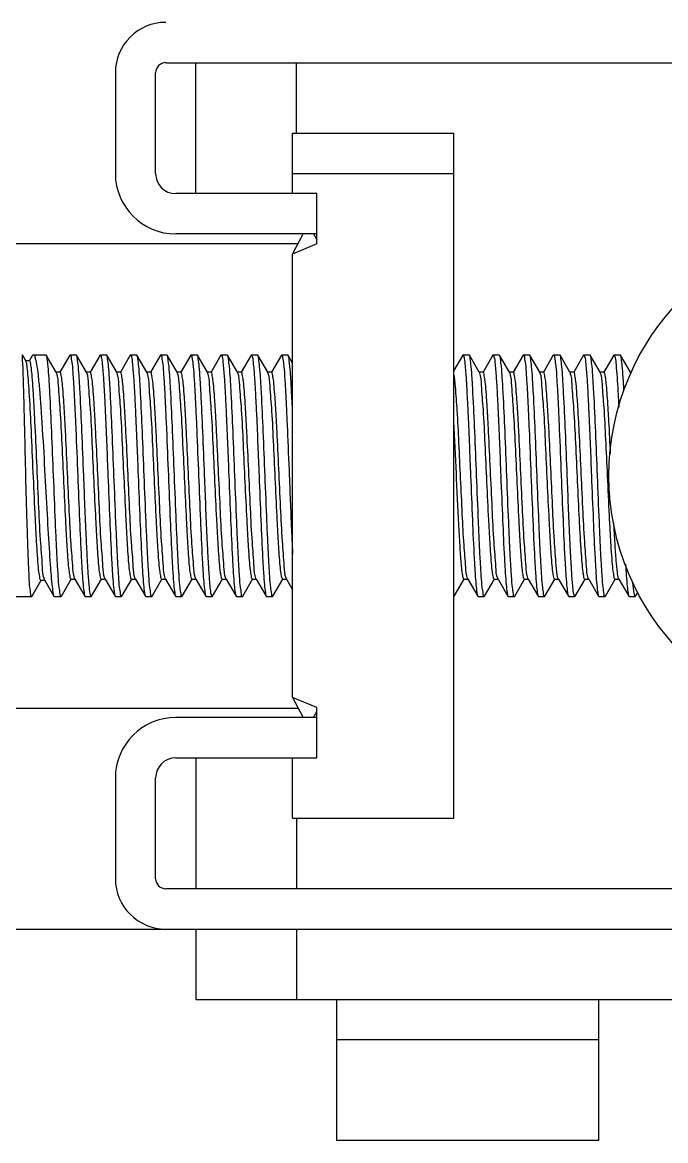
# Model space of a CAD drawing. Extents: x 69728788 to 150676229, y 20327566 to 43663798.
# Drawn here: x 75458058 to 75458203.4, y 20747800.3 to 20748053 of the extents above; entities that cross this region are included whole.
import ezdxf

# ---------------------------------------------------------------- set-up
doc = ezdxf.new("R2010")
doc.units = 0
doc.header["$LTSCALE"] = 1000
doc.header["$MEASUREMENT"] = 0
doc.layers.get('0').update_dxf_attribs({"linetype": 'CONTINUOUS'})
doc.layers.add('02___PRT_ALL_AXES', color=7, linetype='CONTINUOUS')

msp = doc.modelspace()

# ---------------------------------------------------------------- linework, layer by layer
at = {"color": 7, "linetype": 'Continuous'}
for p, q in [((75458090.42, 20748043.89), (75458272.56, 20748043.89)), ((75458097.25, 20748014.3), (75458097.25, 20748043.89)), ((75458120.02, 20748027.96), (75458120.02, 20748043.89)), ((75458079.04, 20748041.62), (75458079.04, 20748018.85)), ((75458088.15, 20748018.85), (75458088.15, 20748041.62)), ((75458119.11, 20748014.3), (75458119.11, 20748018.85)), ((75458124.57, 20748014.3), (75458092.7, 20748014.3)), ((75458124.57, 20748002.92), (75458124.57, 20748014.3)), ((75458124.57, 20748005.19), (75458092.7, 20748005.19)), ((75458119.11, 20748000.64), (75458121.48, 20748005.19)), ((75458123.86, 20748005.19), (75458124.57, 20748003.83)), ((75458124.57, 20748002.92), (75458119.11, 20748000.64)), ((75458119.11, 20747900.47), (75458119.11, 20748000.64)), ((75458058.83, 20747976.48), (75458058.02, 20747977.87)), ((75458059.66, 20747976.55), (75458058.79, 20747976.55)), ((75458060.26, 20747977.65), (75458059.63, 20747976.57)), ((75458063.44, 20747977.81), (75458063.36, 20747977.87)), ((75458065.68, 20747973.93), (75458063.44, 20747977.81)), ((75458068.75, 20747977.81), (75458066.52, 20747973.95)), ((75458068.75, 20747977.81), (75458068.83, 20747977.87)), ((75458070.27, 20747977.81), (75458070.19, 20747977.87)), ((75458072.51, 20747973.93), (75458070.27, 20747977.81)), ((75458075.58, 20747977.81), (75458073.35, 20747973.95)), ((75458075.58, 20747977.81), (75458075.66, 20747977.87)), ((75458077.1, 20747977.81), (75458077.02, 20747977.87)), ((75458079.34, 20747973.93), (75458077.1, 20747977.81)), ((75458082.41, 20747977.81), (75458080.18, 20747973.95)), ((75458082.41, 20747977.81), (75458082.49, 20747977.87)), ((75458083.93, 20747977.81), (75458083.85, 20747977.87)), ((75458086.17, 20747973.93), (75458083.93, 20747977.81)), ((75458089.24, 20747977.81), (75458087.01, 20747973.95)), ((75458089.24, 20747977.81), (75458089.32, 20747977.87)), ((75458090.76, 20747977.81), (75458090.68, 20747977.87)), ((75458093, 20747973.93), (75458090.76, 20747977.81)), ((75458096.07, 20747977.81), (75458093.84, 20747973.95)), ((75458096.07, 20747977.81), (75458096.14, 20747977.87)), ((75458097.59, 20747977.81), (75458097.51, 20747977.87)), ((75458099.83, 20747973.93), (75458097.59, 20747977.81)), ((75458102.9, 20747977.81), (75458100.67, 20747973.95)), ((75458102.9, 20747977.81), (75458102.97, 20747977.87)), ((75458104.42, 20747977.81), (75458104.34, 20747977.87)), ((75458106.66, 20747973.93), (75458104.42, 20747977.81)), ((75458109.73, 20747977.81), (75458107.5, 20747973.95)), ((75458109.73, 20747977.81), (75458109.8, 20747977.87)), ((75458111.25, 20747977.81), (75458111.17, 20747977.87)), ((75458113.49, 20747973.93), (75458111.25, 20747977.81)), ((75458116.56, 20747977.81), (75458114.33, 20747973.95)), ((75458116.56, 20747977.81), (75458116.63, 20747977.87)), ((75458118.08, 20747977.81), (75458118, 20747977.87)), ((75458119.11, 20747976.02), (75458118.08, 20747977.81)), ((75458157.54, 20747977.81), (75458155.54, 20747974.34)), ((75458157.54, 20747977.81), (75458157.61, 20747977.87)), ((75458159.06, 20747977.81), (75458158.98, 20747977.87)), ((75458161.3, 20747973.93), (75458159.06, 20747977.81)), ((75458164.37, 20747977.81), (75458162.14, 20747973.95)), ((75458164.37, 20747977.81), (75458164.44, 20747977.87)), ((75458165.89, 20747977.81), (75458165.81, 20747977.87)), ((75458168.13, 20747973.93), (75458165.89, 20747977.81)), ((75458171.2, 20747977.81), (75458168.97, 20747973.95)), ((75458171.2, 20747977.81), (75458171.27, 20747977.87)), ((75458172.72, 20747977.81), (75458172.64, 20747977.87)), ((75458174.96, 20747973.93), (75458172.72, 20747977.81)), ((75458178.03, 20747977.81), (75458175.8, 20747973.95)), ((75458178.03, 20747977.81), (75458178.1, 20747977.87)), ((75458179.55, 20747977.81), (75458179.47, 20747977.87)), ((75458181.79, 20747973.93), (75458179.55, 20747977.81)), ((75458184.86, 20747977.81), (75458182.63, 20747973.95)), ((75458184.86, 20747977.81), (75458184.93, 20747977.87)), ((75458186.38, 20747977.81), (75458186.3, 20747977.87)), ((75458188.62, 20747973.93), (75458186.38, 20747977.81)), ((75458191.69, 20747977.81), (75458189.46, 20747973.95)), ((75458191.69, 20747977.81), (75458191.76, 20747977.87)), ((75458193.21, 20747977.81), (75458193.13, 20747977.87)), ((75458195.45, 20747973.93), (75458193.21, 20747977.81)), ((75458065.73, 20747973.85), (75458065.68, 20747973.93)), ((75458066.55, 20747973.93), (75458065.68, 20747973.93)), ((75458065.78, 20747973.73), (75458065.73, 20747973.85)), ((75458072.56, 20747973.85), (75458072.51, 20747973.93)), ((75458073.38, 20747973.93), (75458072.51, 20747973.93)), ((75458072.59, 20747973.78), (75458072.56, 20747973.85)), ((75458079.39, 20747973.85), (75458079.34, 20747973.93)), ((75458080.21, 20747973.93), (75458079.34, 20747973.93)), ((75458079.43, 20747973.74), (75458079.39, 20747973.85)), ((75458086.22, 20747973.85), (75458086.17, 20747973.93)), ((75458087.04, 20747973.93), (75458086.17, 20747973.93)), ((75458086.29, 20747973.68), (75458086.22, 20747973.85)), ((75458093.05, 20747973.85), (75458093, 20747973.93)), ((75458093.87, 20747973.93), (75458093, 20747973.93)), ((75458093.1, 20747973.73), (75458093.05, 20747973.85)), ((75458099.87, 20747973.85), (75458099.83, 20747973.93)), ((75458100.7, 20747973.93), (75458099.83, 20747973.93)), ((75458099.91, 20747973.78), (75458099.88, 20747973.85)), ((75458106.7, 20747973.85), (75458106.66, 20747973.93)), ((75458107.53, 20747973.93), (75458106.66, 20747973.93)), ((75458106.75, 20747973.74), (75458106.7, 20747973.85)), ((75458113.53, 20747973.85), (75458113.49, 20747973.93)), ((75458114.36, 20747973.93), (75458113.49, 20747973.93)), ((75458113.61, 20747973.68), (75458113.53, 20747973.85)), ((75458161.34, 20747973.85), (75458161.3, 20747973.93)), ((75458162.17, 20747973.93), (75458161.3, 20747973.93)), ((75458161.39, 20747973.74), (75458161.34, 20747973.85)), ((75458168.17, 20747973.85), (75458168.13, 20747973.93)), ((75458169, 20747973.93), (75458168.13, 20747973.93)), ((75458168.25, 20747973.68), (75458168.17, 20747973.85)), ((75458175.83, 20747973.93), (75458174.96, 20747973.93)), ((75458175, 20747973.85), (75458174.96, 20747973.93)), ((75458175.06, 20747973.73), (75458175, 20747973.85)), ((75458182.66, 20747973.93), (75458181.79, 20747973.93)), ((75458181.83, 20747973.85), (75458181.79, 20747973.93)), ((75458181.87, 20747973.78), (75458181.84, 20747973.85)), ((75458189.49, 20747973.93), (75458188.62, 20747973.93)), ((75458188.66, 20747973.85), (75458188.62, 20747973.93)), ((75458188.71, 20747973.74), (75458188.66, 20747973.85)), ((75458195.71, 20747973.93), (75458195.45, 20747973.93)), ((75458195.49, 20747973.85), (75458195.45, 20747973.93)), ((75458195.57, 20747973.68), (75458195.49, 20747973.85)), ((75458060.13, 20747923.28), (75458062.24, 20747926.92)), ((75458062.21, 20747926.94), (75458063.08, 20747926.94)), ((75458063.01, 20747927.06), (75458062.99, 20747927.1)), ((75458063.03, 20747927.02), (75458063.01, 20747927.06)), ((75458063.03, 20747927.02), (75458065.17, 20747923.32)), ((75458066.85, 20747923.3), (75458069.09, 20747927.16)), ((75458069.05, 20747927.18), (75458069.92, 20747927.18)), ((75458069.88, 20747927.25), (75458069.8, 20747927.42)), ((75458069.88, 20747927.25), (75458069.92, 20747927.18)), ((75458069.92, 20747927.18), (75458072.17, 20747923.3)), ((75458073.68, 20747923.3), (75458075.92, 20747927.16)), ((75458075.88, 20747927.18), (75458076.75, 20747927.18)), ((75458076.71, 20747927.25), (75458076.66, 20747927.36)), ((75458076.71, 20747927.25), (75458076.75, 20747927.18)), ((75458076.75, 20747927.18), (75458079, 20747923.3)), ((75458080.51, 20747923.3), (75458082.75, 20747927.16)), ((75458082.71, 20747927.18), (75458083.58, 20747927.18)), ((75458083.54, 20747927.25), (75458083.5, 20747927.32)), ((75458083.54, 20747927.25), (75458083.58, 20747927.18)), ((75458083.58, 20747927.18), (75458085.83, 20747923.3)), ((75458087.34, 20747923.3), (75458089.58, 20747927.16)), ((75458089.54, 20747927.18), (75458090.41, 20747927.18)), ((75458090.37, 20747927.25), (75458090.31, 20747927.37)), ((75458090.37, 20747927.25), (75458090.41, 20747927.18)), ((75458090.41, 20747927.18), (75458092.66, 20747923.3)), ((75458094.17, 20747923.3), (75458096.41, 20747927.16)), ((75458096.37, 20747927.18), (75458097.24, 20747927.18)), ((75458097.2, 20747927.25), (75458097.12, 20747927.42)), ((75458097.2, 20747927.25), (75458097.24, 20747927.18)), ((75458097.24, 20747927.18), (75458099.49, 20747923.3)), ((75458101, 20747923.3), (75458103.24, 20747927.16)), ((75458103.2, 20747927.18), (75458104.07, 20747927.18)), ((75458104.03, 20747927.25), (75458103.98, 20747927.36)), ((75458104.03, 20747927.25), (75458104.07, 20747927.18)), ((75458104.07, 20747927.18), (75458106.32, 20747923.3)), ((75458107.83, 20747923.3), (75458110.07, 20747927.16)), ((75458110.03, 20747927.18), (75458110.9, 20747927.18)), ((75458110.86, 20747927.25), (75458110.82, 20747927.32)), ((75458110.86, 20747927.25), (75458110.9, 20747927.18)), ((75458110.9, 20747927.18), (75458113.15, 20747923.3)), ((75458114.66, 20747923.3), (75458116.9, 20747927.16)), ((75458116.86, 20747927.18), (75458117.73, 20747927.18)), ((75458117.69, 20747927.25), (75458117.63, 20747927.37)), ((75458117.69, 20747927.25), (75458117.73, 20747927.18)), ((75458117.73, 20747927.18), (75458119.11, 20747924.79)), ((75458155.64, 20747923.3), (75458157.88, 20747927.16)), ((75458157.84, 20747927.18), (75458158.71, 20747927.18)), ((75458158.67, 20747927.25), (75458158.62, 20747927.36)), ((75458158.67, 20747927.25), (75458158.71, 20747927.18)), ((75458158.71, 20747927.18), (75458160.95, 20747923.3)), ((75458162.47, 20747923.3), (75458164.71, 20747927.16)), ((75458164.67, 20747927.18), (75458165.54, 20747927.18)), ((75458165.5, 20747927.25), (75458165.46, 20747927.32)), ((75458165.5, 20747927.25), (75458165.54, 20747927.18)), ((75458165.54, 20747927.18), (75458167.78, 20747923.3)), ((75458169.3, 20747923.3), (75458171.53, 20747927.16)), ((75458171.5, 20747927.18), (75458172.37, 20747927.18)), ((75458172.33, 20747927.25), (75458172.27, 20747927.37)), ((75458172.33, 20747927.25), (75458172.37, 20747927.18)), ((75458172.37, 20747927.18), (75458174.61, 20747923.3)), ((75458176.13, 20747923.3), (75458178.36, 20747927.16)), ((75458178.33, 20747927.18), (75458179.2, 20747927.18)), ((75458179.16, 20747927.25), (75458179.08, 20747927.42)), ((75458179.16, 20747927.25), (75458179.2, 20747927.18)), ((75458179.2, 20747927.18), (75458181.44, 20747923.3)), ((75458182.96, 20747923.3), (75458185.19, 20747927.16)), ((75458185.16, 20747927.18), (75458186.03, 20747927.18)), ((75458185.99, 20747927.25), (75458185.94, 20747927.36)), ((75458185.99, 20747927.25), (75458186.03, 20747927.18)), ((75458186.03, 20747927.18), (75458188.27, 20747923.3)), ((75458189.79, 20747923.3), (75458192.02, 20747927.16)), ((75458191.99, 20747927.18), (75458192.86, 20747927.18)), ((75458192.82, 20747927.25), (75458192.78, 20747927.32)), ((75458192.82, 20747927.25), (75458192.86, 20747927.18)), ((75458192.86, 20747927.18), (75458195.1, 20747923.3)), ((75458060.13, 20747923.28), (75458060.08, 20747923.23)), ((75458065.17, 20747923.32), (75458065.28, 20747923.23)), ((75458066.85, 20747923.3), (75458066.78, 20747923.23)), ((75458072.17, 20747923.3), (75458072.24, 20747923.23)), ((75458073.68, 20747923.3), (75458073.61, 20747923.23)), ((75458079, 20747923.3), (75458079.07, 20747923.23)), ((75458080.51, 20747923.3), (75458080.44, 20747923.23)), ((75458085.83, 20747923.3), (75458085.9, 20747923.23)), ((75458087.34, 20747923.3), (75458087.27, 20747923.23)), ((75458092.66, 20747923.3), (75458092.73, 20747923.23)), ((75458094.17, 20747923.3), (75458094.1, 20747923.23)), ((75458099.49, 20747923.3), (75458099.56, 20747923.23)), ((75458101, 20747923.3), (75458100.93, 20747923.23)), ((75458106.32, 20747923.3), (75458106.39, 20747923.23)), ((75458107.83, 20747923.3), (75458107.76, 20747923.23)), ((75458113.15, 20747923.3), (75458113.22, 20747923.23)), ((75458114.66, 20747923.3), (75458114.59, 20747923.23)), ((75458155.57, 20747923.23), (75458155.54, 20747923.24)), ((75458155.64, 20747923.3), (75458155.57, 20747923.23)), ((75458160.95, 20747923.3), (75458161.03, 20747923.23)), ((75458162.47, 20747923.3), (75458162.4, 20747923.23)), ((75458167.78, 20747923.3), (75458167.86, 20747923.23)), ((75458169.3, 20747923.3), (75458169.23, 20747923.23)), ((75458174.61, 20747923.3), (75458174.69, 20747923.23)), ((75458176.13, 20747923.3), (75458176.06, 20747923.23)), ((75458181.44, 20747923.3), (75458181.52, 20747923.23)), ((75458182.96, 20747923.3), (75458182.89, 20747923.23)), ((75458188.27, 20747923.3), (75458188.35, 20747923.23)), ((75458189.79, 20747923.3), (75458189.72, 20747923.23)), ((75458195.1, 20747923.3), (75458195.18, 20747923.23)), ((75458196.62, 20747923.3), (75458196.55, 20747923.23)), ((75458196.62, 20747923.3), (75458197.17, 20747924.24)), ((75458124.57, 20747898.19), (75458119.11, 20747900.47)), ((75458119.11, 20747900.47), (75458121.48, 20747895.91)), ((75458124.57, 20747886.81), (75458124.57, 20747898.19)), ((75458124.57, 20747895.91), (75458092.7, 20747895.91)), ((75458123.86, 20747895.91), (75458124.57, 20747897.28)), ((75458092.7, 20747886.81), (75458124.57, 20747886.81)), ((75458097.25, 20747886.81), (75458097.25, 20747857.21)), ((75458119.11, 20747873.15), (75458119.11, 20747886.81)), ((75458079.04, 20747882.25), (75458079.04, 20747859.49)), ((75458088.15, 20747859.49), (75458088.15, 20747882.25)), ((75458120.02, 20747873.15), (75458120.02, 20747857.21)), ((75458272.56, 20747857.21), (75458090.42, 20747857.21)), ((75457887.8, 20747848.1), (75458272.56, 20747848.1)), ((75458097.25, 20747848.1), (75458097.25, 20747832.17)), ((75458120.02, 20747848.1), (75458120.02, 20747832.17)), ((75458097.25, 20747832.17), (75458220.19, 20747832.17)), ((75458129.13, 20747800.29), (75458129.13, 20747832.17)), ((75458188.32, 20747800.29), (75458188.32, 20747832.17)), ((75458188.32, 20747823.06), (75458129.13, 20747823.06)), ((75458188.32, 20747800.29), (75458129.13, 20747800.29))]:
    msp.add_line(p, q, dxfattribs=at)
at = {"color": 0}
for p, q in [((75458042.61, 20748003), (75458120.4, 20748003)), ((75458042.61, 20747898), (75458120.4, 20747898))]:
    msp.add_line(p, q, dxfattribs=at)
at = {"color": 7, "linetype": 'Continuous'}
for centre, radius, start, end in [((75458090.42, 20748041.62), 11.38, 90, 180), ((75458090.42, 20748041.62), 2.28, 90, 180), ((75458092.7, 20748018.85), 13.66, 180, 270), ((75458092.7, 20748018.85), 4.55, 180, 270), ((75458092.7, 20747882.25), 13.66, 90, 180), ((75458092.7, 20747882.25), 4.55, 90, 180), ((75458090.42, 20747859.49), 11.38, 180, 270), ((75458090.42, 20747859.49), 2.28, 180, 270)]:
    msp.add_arc(centre, radius, start, end, dxfattribs=at)
for points, knots in [([(75458058.81, 20747950.55), (75458058.72, 20747954), (75458058.61, 20747959.02), (75458058.45, 20747965.4), (75458058.35, 20747969.48), (75458058.23, 20747972.82), (75458058.22, 20747975.37), (75458058.02, 20747976.9), (75458058.12, 20747977.7), (75458058.02, 20747977.87)], [0, 0, 0, 0, 0.378979, 0.550574, 0.701439, 0.825899, 0.919266, 0.978026, 1, 1, 1, 1]), ([(75458062.21, 20747926.94), (75458062.03, 20747926.94), (75458061.96, 20747927.88), (75458061.7, 20747929), (75458061.54, 20747931.4), (75458061.31, 20747934.35), (75458061.11, 20747938.03), (75458060.82, 20747943.77), (75458060.48, 20747951.38), (75458060.08, 20747960.22), (75458059.75, 20747967.01), (75458059.45, 20747971.48), (75458059.28, 20747973.86), (75458059.06, 20747975.43), (75458058.96, 20747976.25), (75458058.83, 20747976.48)], [0, 0, 0, 0, 0.01052, 0.0391, 0.08506, 0.146619, 0.22135, 0.306335, 0.493724, 0.680808, 0.840683, 0.903326, 0.951582, 0.984032, 1, 1, 1, 1]), ([(75458062.99, 20747927.1), (75458062.63, 20747928), (75458062.56, 20747931.08), (75458062.02, 20747936.78), (75458061.7, 20747944.73), (75458061.29, 20747953.6), (75458060.96, 20747961.04), (75458060.67, 20747966.49), (75458060.48, 20747969.9), (75458060.27, 20747972.58), (75458060.12, 20747974.73), (75458059.89, 20747975.73), (75458059.81, 20747976.55), (75458059.66, 20747976.55)], [0, 0, 0, 0, 0.058667, 0.181398, 0.349542, 0.537959, 0.719317, 0.799263, 0.868346, 0.924327, 0.965497, 0.990759, 1, 1, 1, 1]), ([(75458060.26, 20747977.65), (75458060.29, 20747977.71), (75458060.35, 20747977.81), (75458060.46, 20747977.87), (75458060.51, 20747977.87)], [0, 0, 0, 0, 0.60461, 1, 1, 1, 1]), ([(75458060.51, 20747977.87), (75458060.72, 20747977.87), (75458061.02, 20747976.91), (75458061.3, 20747975.57), (75458061.62, 20747972.95), (75458061.93, 20747969.64), (75458062.24, 20747965.54), (75458062.66, 20747959.1), (75458062.94, 20747954.04), (75458063.13, 20747950.55)], [0, 0, 0, 0, 0.023288, 0.081106, 0.17351, 0.297357, 0.448037, 0.619843, 1, 1, 1, 1]), ([(75458065.07, 20747950.55), (75458064.94, 20747953.89), (75458064.69, 20747960.11), (75458064.36, 20747967.46), (75458064.07, 20747972.33), (75458063.9, 20747974.94), (75458063.67, 20747976.66), (75458063.58, 20747977.56), (75458063.44, 20747977.81)], [0, 0, 0, 0, 0.366988, 0.682925, 0.807584, 0.903955, 0.968736, 1, 1, 1, 1]), ([(75458068.83, 20747977.87), (75458069.01, 20747977.87), (75458069.05, 20747976.82), (75458069.34, 20747975.6), (75458069.48, 20747972.92), (75458069.71, 20747969.64), (75458069.9, 20747965.53), (75458070.2, 20747959.1), (75458070.39, 20747954.04), (75458070.53, 20747950.55)], [0, 0, 0, 0, 0.020674, 0.077922, 0.170354, 0.294552, 0.445782, 0.618271, 1, 1, 1, 1]), ([(75458071.9, 20747950.55), (75458071.77, 20747953.89), (75458071.52, 20747960.11), (75458071.19, 20747967.46), (75458070.9, 20747972.33), (75458070.73, 20747974.94), (75458070.5, 20747976.66), (75458070.41, 20747977.56), (75458070.27, 20747977.81)], [0, 0, 0, 0, 0.366992, 0.68293, 0.807585, 0.903954, 0.968736, 1, 1, 1, 1]), ([(75458075.66, 20747977.87), (75458075.95, 20747977.39), (75458076.02, 20747976.19), (75458076.27, 20747973.95), (75458076.44, 20747971.09), (75458076.63, 20747967.67), (75458076.85, 20747963.11), (75458077.09, 20747957.4), (75458077.27, 20747952.83), (75458077.36, 20747950.55)], [0, 0, 0, 0, 0.062069, 0.124628, 0.24966, 0.374704, 0.499766, 0.749882, 1, 1, 1, 1]), ([(75458078.73, 20747950.55), (75458078.6, 20747953.89), (75458078.35, 20747960.11), (75458078.02, 20747967.46), (75458077.73, 20747972.33), (75458077.56, 20747974.94), (75458077.33, 20747976.66), (75458077.24, 20747977.56), (75458077.1, 20747977.81)], [0, 0, 0, 0, 0.366986, 0.682927, 0.807583, 0.903951, 0.968734, 1, 1, 1, 1]), ([(75458082.49, 20747977.87), (75458082.78, 20747977.38), (75458082.86, 20747976.19), (75458083.09, 20747973.95), (75458083.27, 20747971.09), (75458083.46, 20747967.67), (75458083.68, 20747963.11), (75458083.92, 20747957.4), (75458084.1, 20747952.83), (75458084.19, 20747950.55)], [0, 0, 0, 0, 0.062073, 0.124647, 0.249672, 0.374715, 0.499775, 0.749887, 1, 1, 1, 1]), ([(75458085.56, 20747950.55), (75458085.43, 20747953.89), (75458085.18, 20747960.11), (75458084.85, 20747967.46), (75458084.56, 20747972.33), (75458084.39, 20747974.94), (75458084.16, 20747976.66), (75458084.07, 20747977.56), (75458083.93, 20747977.81)], [0, 0, 0, 0, 0.366981, 0.68292, 0.80758, 0.903952, 0.968734, 1, 1, 1, 1]), ([(75458089.32, 20747977.87), (75458089.5, 20747977.87), (75458089.54, 20747976.82), (75458089.83, 20747975.6), (75458089.97, 20747972.92), (75458090.2, 20747969.64), (75458090.39, 20747965.53), (75458090.68, 20747959.1), (75458090.88, 20747954.04), (75458091.02, 20747950.55)], [0, 0, 0, 0, 0.020675, 0.077925, 0.170358, 0.294556, 0.445789, 0.618278, 1, 1, 1, 1]), ([(75458092.39, 20747950.55), (75458092.26, 20747953.89), (75458092.01, 20747960.11), (75458091.68, 20747967.46), (75458091.39, 20747972.33), (75458091.22, 20747974.94), (75458090.99, 20747976.66), (75458090.9, 20747977.56), (75458090.76, 20747977.81)], [0, 0, 0, 0, 0.366988, 0.682925, 0.807584, 0.903955, 0.968736, 1, 1, 1, 1]), ([(75458096.14, 20747977.87), (75458096.33, 20747977.87), (75458096.37, 20747976.82), (75458096.66, 20747975.6), (75458096.8, 20747972.92), (75458097.03, 20747969.64), (75458097.22, 20747965.53), (75458097.51, 20747959.1), (75458097.71, 20747954.04), (75458097.85, 20747950.55)], [0, 0, 0, 0, 0.020674, 0.077922, 0.170354, 0.294552, 0.445782, 0.618271, 1, 1, 1, 1]), ([(75458099.22, 20747950.55), (75458099.09, 20747953.89), (75458098.84, 20747960.11), (75458098.51, 20747967.46), (75458098.22, 20747972.33), (75458098.05, 20747974.94), (75458097.82, 20747976.66), (75458097.73, 20747977.56), (75458097.59, 20747977.81)], [0, 0, 0, 0, 0.366992, 0.68293, 0.807585, 0.903954, 0.968736, 1, 1, 1, 1]), ([(75458102.97, 20747977.87), (75458103.27, 20747977.39), (75458103.34, 20747976.19), (75458103.59, 20747973.95), (75458103.76, 20747971.09), (75458103.95, 20747967.67), (75458104.17, 20747963.11), (75458104.41, 20747957.4), (75458104.59, 20747952.83), (75458104.68, 20747950.55)], [0, 0, 0, 0, 0.062069, 0.124628, 0.24966, 0.374704, 0.499766, 0.749882, 1, 1, 1, 1]), ([(75458106.05, 20747950.55), (75458105.92, 20747953.89), (75458105.67, 20747960.11), (75458105.34, 20747967.46), (75458105.05, 20747972.33), (75458104.88, 20747974.94), (75458104.65, 20747976.66), (75458104.56, 20747977.56), (75458104.42, 20747977.81)], [0, 0, 0, 0, 0.366986, 0.682927, 0.807583, 0.903951, 0.968734, 1, 1, 1, 1]), ([(75458109.8, 20747977.87), (75458110.09, 20747977.38), (75458110.18, 20747976.19), (75458110.41, 20747973.95), (75458110.59, 20747971.09), (75458110.78, 20747967.67), (75458111, 20747963.11), (75458111.24, 20747957.4), (75458111.42, 20747952.83), (75458111.51, 20747950.55)], [0, 0, 0, 0, 0.062073, 0.124647, 0.249672, 0.374715, 0.499775, 0.749887, 1, 1, 1, 1]), ([(75458112.88, 20747950.55), (75458112.75, 20747953.89), (75458112.5, 20747960.11), (75458112.17, 20747967.46), (75458111.88, 20747972.33), (75458111.71, 20747974.94), (75458111.48, 20747976.66), (75458111.39, 20747977.56), (75458111.25, 20747977.81)], [0, 0, 0, 0, 0.366981, 0.68292, 0.80758, 0.903952, 0.968734, 1, 1, 1, 1]), ([(75458116.63, 20747977.87), (75458116.82, 20747977.87), (75458116.86, 20747976.82), (75458117.15, 20747975.6), (75458117.29, 20747972.92), (75458117.52, 20747969.64), (75458117.71, 20747965.53), (75458118, 20747959.1), (75458118.2, 20747954.04), (75458118.34, 20747950.55)], [0, 0, 0, 0, 0.020675, 0.077925, 0.170358, 0.294556, 0.445789, 0.618278, 1, 1, 1, 1]), ([(75458119.11, 20747964.86), (75458119.03, 20747966.56), (75458118.87, 20747969.57), (75458118.67, 20747973.51), (75458118.35, 20747976.09), (75458118.28, 20747977.45), (75458118.08, 20747977.81)], [0, 0, 0, 0, 0.391041, 0.698389, 0.904948, 1, 1, 1, 1]), ([(75458157.61, 20747977.87), (75458157.91, 20747977.39), (75458157.98, 20747976.19), (75458158.23, 20747973.95), (75458158.4, 20747971.09), (75458158.59, 20747967.67), (75458158.81, 20747963.11), (75458159.05, 20747957.4), (75458159.23, 20747952.83), (75458159.32, 20747950.55)], [0, 0, 0, 0, 0.062069, 0.124628, 0.24966, 0.374704, 0.499766, 0.749882, 1, 1, 1, 1]), ([(75458160.69, 20747950.55), (75458160.56, 20747953.89), (75458160.31, 20747960.11), (75458159.98, 20747967.46), (75458159.69, 20747972.33), (75458159.52, 20747974.94), (75458159.29, 20747976.66), (75458159.2, 20747977.56), (75458159.06, 20747977.81)], [0, 0, 0, 0, 0.366986, 0.682927, 0.807583, 0.903951, 0.968734, 1, 1, 1, 1]), ([(75458164.44, 20747977.87), (75458164.73, 20747977.38), (75458164.82, 20747976.19), (75458165.05, 20747973.95), (75458165.23, 20747971.09), (75458165.42, 20747967.67), (75458165.64, 20747963.11), (75458165.88, 20747957.4), (75458166.06, 20747952.83), (75458166.15, 20747950.55)], [0, 0, 0, 0, 0.062073, 0.124647, 0.249672, 0.374715, 0.499775, 0.749887, 1, 1, 1, 1]), ([(75458167.52, 20747950.55), (75458167.39, 20747953.89), (75458167.14, 20747960.11), (75458166.81, 20747967.46), (75458166.52, 20747972.33), (75458166.35, 20747974.94), (75458166.12, 20747976.66), (75458166.03, 20747977.56), (75458165.89, 20747977.81)], [0, 0, 0, 0, 0.366981, 0.68292, 0.80758, 0.903952, 0.968734, 1, 1, 1, 1]), ([(75458171.27, 20747977.87), (75458171.46, 20747977.87), (75458171.5, 20747976.82), (75458171.79, 20747975.6), (75458171.93, 20747972.92), (75458172.16, 20747969.64), (75458172.35, 20747965.53), (75458172.64, 20747959.1), (75458172.84, 20747954.04), (75458172.98, 20747950.55)], [0, 0, 0, 0, 0.020675, 0.077925, 0.170358, 0.294556, 0.445789, 0.618278, 1, 1, 1, 1]), ([(75458174.35, 20747950.55), (75458174.22, 20747953.89), (75458173.97, 20747960.11), (75458173.64, 20747967.46), (75458173.35, 20747972.33), (75458173.18, 20747974.94), (75458172.95, 20747976.66), (75458172.86, 20747977.56), (75458172.72, 20747977.81)], [0, 0, 0, 0, 0.366988, 0.682925, 0.807584, 0.903955, 0.968736, 1, 1, 1, 1]), ([(75458178.1, 20747977.87), (75458178.29, 20747977.87), (75458178.33, 20747976.82), (75458178.62, 20747975.6), (75458178.76, 20747972.92), (75458178.99, 20747969.64), (75458179.18, 20747965.53), (75458179.47, 20747959.1), (75458179.67, 20747954.04), (75458179.81, 20747950.55)], [0, 0, 0, 0, 0.020674, 0.077922, 0.170354, 0.294552, 0.445782, 0.618271, 1, 1, 1, 1]), ([(75458181.18, 20747950.55), (75458181.05, 20747953.89), (75458180.8, 20747960.11), (75458180.47, 20747967.46), (75458180.18, 20747972.33), (75458180.01, 20747974.94), (75458179.78, 20747976.66), (75458179.69, 20747977.56), (75458179.55, 20747977.81)], [0, 0, 0, 0, 0.366992, 0.68293, 0.807585, 0.903954, 0.968736, 1, 1, 1, 1]), ([(75458184.93, 20747977.87), (75458185.23, 20747977.39), (75458185.3, 20747976.19), (75458185.55, 20747973.95), (75458185.72, 20747971.09), (75458185.91, 20747967.67), (75458186.13, 20747963.11), (75458186.37, 20747957.4), (75458186.55, 20747952.83), (75458186.64, 20747950.55)], [0, 0, 0, 0, 0.062069, 0.124628, 0.24966, 0.374704, 0.499766, 0.749882, 1, 1, 1, 1]), ([(75458188.01, 20747950.55), (75458187.88, 20747953.89), (75458187.63, 20747960.11), (75458187.3, 20747967.46), (75458187.01, 20747972.33), (75458186.84, 20747974.94), (75458186.61, 20747976.66), (75458186.52, 20747977.56), (75458186.38, 20747977.81)], [0, 0, 0, 0, 0.366986, 0.682927, 0.807583, 0.903951, 0.968734, 1, 1, 1, 1]), ([(75458191.76, 20747977.87), (75458192.02, 20747977.45), (75458192.14, 20747976.42), (75458192.31, 20747974.47), (75458192.58, 20747970.99), (75458192.72, 20747968.02), (75458192.82, 20747966.04)], [0, 0, 0, 0, 0.124099, 0.249608, 0.499549, 1, 1, 1, 1]), ([(75458194, 20747969.63), (75458193.94, 20747970.7), (75458193.82, 20747972.61), (75458193.65, 20747975.09), (75458193.43, 20747976.71), (75458193.34, 20747977.57), (75458193.21, 20747977.81)], [0, 0, 0, 0, 0.393102, 0.696629, 0.900807, 1, 1, 1, 1]), ([(75458069.05, 20747927.18), (75458068.9, 20747927.18), (75458068.81, 20747927.99), (75458068.58, 20747928.97), (75458068.42, 20747931.07), (75458068.21, 20747933.68), (75458068.02, 20747936.95), (75458067.74, 20747942.12), (75458067.42, 20747949.11), (75458067.02, 20747957.38), (75458066.69, 20747964.72), (75458066.22, 20747970.02), (75458066.09, 20747972.86), (75458065.78, 20747973.73)], [0, 0, 0, 0, 0.009862, 0.036422, 0.079279, 0.137007, 0.207601, 0.288584, 0.470051, 0.656062, 0.820625, 0.940784, 1, 1, 1, 1]), ([(75458069.8, 20747927.42), (75458069.51, 20747928.34), (75458069.36, 20747931.22), (75458068.9, 20747936.59), (75458068.57, 20747943.94), (75458068.18, 20747952.18), (75458067.86, 20747959.12), (75458067.58, 20747964.25), (75458067.39, 20747967.49), (75458067.18, 20747970.07), (75458067.02, 20747972.15), (75458066.79, 20747973.13), (75458066.7, 20747973.93), (75458066.55, 20747973.93)], [0, 0, 0, 0, 0.06161, 0.183132, 0.347991, 0.533432, 0.713816, 0.794195, 0.864212, 0.921438, 0.963906, 0.990221, 1, 1, 1, 1]), ([(75458075.88, 20747927.18), (75458075.73, 20747927.18), (75458075.64, 20747928), (75458075.41, 20747928.99), (75458075.25, 20747931.12), (75458075.04, 20747933.75), (75458074.84, 20747937.05), (75458074.56, 20747942.27), (75458074.24, 20747949.3), (75458073.83, 20747957.6), (75458073.52, 20747964.94), (75458073.01, 20747970.16), (75458072.93, 20747972.96), (75458072.59, 20747973.78)], [0, 0, 0, 0, 0.009951, 0.036772, 0.080043, 0.138305, 0.209512, 0.291137, 0.473755, 0.660367, 0.824608, 0.943318, 1, 1, 1, 1]), ([(75458076.66, 20747927.36), (75458076.34, 20747928.22), (75458076.22, 20747931.05), (75458075.74, 20747936.33), (75458075.42, 20747943.67), (75458075.02, 20747951.95), (75458074.7, 20747958.95), (75458074.42, 20747964.13), (75458074.22, 20747967.41), (75458074.01, 20747970.02), (75458073.85, 20747972.12), (75458073.62, 20747973.12), (75458073.53, 20747973.93), (75458073.38, 20747973.93)], [0, 0, 0, 0, 0.058624, 0.178444, 0.342933, 0.529084, 0.71082, 0.791953, 0.86269, 0.920543, 0.963496, 0.990117, 1, 1, 1, 1]), ([(75458082.71, 20747927.18), (75458082.56, 20747927.18), (75458082.47, 20747927.99), (75458082.24, 20747928.98), (75458082.08, 20747931.08), (75458081.87, 20747933.7), (75458081.68, 20747936.98), (75458081.4, 20747942.16), (75458081.07, 20747949.15), (75458080.67, 20747957.43), (75458080.35, 20747964.77), (75458079.87, 20747970.05), (75458079.75, 20747972.89), (75458079.43, 20747973.74)], [0, 0, 0, 0, 0.009883, 0.036504, 0.079457, 0.13731, 0.208047, 0.28918, 0.470916, 0.657067, 0.821556, 0.941376, 1, 1, 1, 1]), ([(75458083.5, 20747927.32), (75458083.16, 20747928.14), (75458083.08, 20747930.95), (75458082.57, 20747936.17), (75458082.26, 20747943.51), (75458081.85, 20747951.81), (75458081.53, 20747958.84), (75458081.25, 20747964.05), (75458081.05, 20747967.36), (75458080.85, 20747969.99), (75458080.68, 20747972.11), (75458080.46, 20747973.11), (75458080.36, 20747973.93), (75458080.21, 20747973.93)], [0, 0, 0, 0, 0.056682, 0.175392, 0.339633, 0.526245, 0.708863, 0.790488, 0.861695, 0.919957, 0.963228, 0.990049, 1, 1, 1, 1]), ([(75458089.54, 20747927.18), (75458089.39, 20747927.18), (75458089.3, 20747927.98), (75458089.07, 20747928.96), (75458088.91, 20747931.03), (75458088.71, 20747933.61), (75458088.51, 20747936.86), (75458088.23, 20747941.99), (75458087.91, 20747948.93), (75458087.52, 20747957.17), (75458087.19, 20747964.51), (75458086.74, 20747969.88), (75458086.58, 20747972.77), (75458086.29, 20747973.68)], [0, 0, 0, 0, 0.009779, 0.036094, 0.078562, 0.135788, 0.205805, 0.286184, 0.466568, 0.652009, 0.816868, 0.93839, 1, 1, 1, 1]), ([(75458090.31, 20747927.37), (75458090, 20747928.24), (75458089.87, 20747931.08), (75458089.4, 20747936.38), (75458089.07, 20747943.73), (75458088.68, 20747952), (75458088.35, 20747958.98), (75458088.07, 20747964.15), (75458087.88, 20747967.42), (75458087.67, 20747970.03), (75458087.51, 20747972.13), (75458087.28, 20747973.12), (75458087.19, 20747973.93), (75458087.04, 20747973.93)], [0, 0, 0, 0, 0.059216, 0.179375, 0.343938, 0.529949, 0.711416, 0.792399, 0.862993, 0.920721, 0.963578, 0.990138, 1, 1, 1, 1]), ([(75458096.37, 20747927.18), (75458096.22, 20747927.18), (75458096.13, 20747927.99), (75458095.9, 20747928.97), (75458095.74, 20747931.07), (75458095.53, 20747933.68), (75458095.34, 20747936.95), (75458095.06, 20747942.12), (75458094.74, 20747949.11), (75458094.34, 20747957.38), (75458094.01, 20747964.72), (75458093.54, 20747970.02), (75458093.41, 20747972.86), (75458093.1, 20747973.73)], [0, 0, 0, 0, 0.009862, 0.036422, 0.079279, 0.137007, 0.207601, 0.288584, 0.470051, 0.656062, 0.820625, 0.940784, 1, 1, 1, 1]), ([(75458097.12, 20747927.42), (75458096.83, 20747928.34), (75458096.67, 20747931.22), (75458096.22, 20747936.59), (75458095.89, 20747943.94), (75458095.5, 20747952.18), (75458095.18, 20747959.12), (75458094.9, 20747964.25), (75458094.71, 20747967.49), (75458094.5, 20747970.07), (75458094.34, 20747972.15), (75458094.11, 20747973.13), (75458094.02, 20747973.93), (75458093.87, 20747973.93)], [0, 0, 0, 0, 0.06161, 0.183132, 0.347991, 0.533432, 0.713816, 0.794195, 0.864212, 0.921438, 0.963906, 0.990221, 1, 1, 1, 1]), ([(75458103.2, 20747927.18), (75458103.05, 20747927.18), (75458102.96, 20747928), (75458102.73, 20747928.99), (75458102.57, 20747931.12), (75458102.36, 20747933.75), (75458102.16, 20747937.05), (75458101.88, 20747942.27), (75458101.56, 20747949.3), (75458101.15, 20747957.6), (75458100.84, 20747964.94), (75458100.33, 20747970.16), (75458100.25, 20747972.96), (75458099.91, 20747973.78)], [0, 0, 0, 0, 0.009951, 0.036772, 0.080043, 0.138305, 0.209512, 0.291137, 0.473755, 0.660367, 0.824608, 0.943318, 1, 1, 1, 1]), ([(75458103.98, 20747927.36), (75458103.66, 20747928.22), (75458103.54, 20747931.05), (75458103.06, 20747936.33), (75458102.74, 20747943.67), (75458102.34, 20747951.95), (75458102.01, 20747958.95), (75458101.74, 20747964.13), (75458101.54, 20747967.41), (75458101.33, 20747970.02), (75458101.17, 20747972.12), (75458100.94, 20747973.12), (75458100.85, 20747973.93), (75458100.7, 20747973.93)], [0, 0, 0, 0, 0.058624, 0.178444, 0.342933, 0.529084, 0.71082, 0.791953, 0.86269, 0.920543, 0.963496, 0.990117, 1, 1, 1, 1]), ([(75458110.03, 20747927.18), (75458109.88, 20747927.18), (75458109.79, 20747927.99), (75458109.56, 20747928.98), (75458109.4, 20747931.08), (75458109.19, 20747933.7), (75458109, 20747936.98), (75458108.72, 20747942.16), (75458108.39, 20747949.15), (75458107.99, 20747957.43), (75458107.67, 20747964.77), (75458107.19, 20747970.05), (75458107.07, 20747972.89), (75458106.75, 20747973.74)], [0, 0, 0, 0, 0.009883, 0.036504, 0.079457, 0.13731, 0.208047, 0.28918, 0.470916, 0.657067, 0.821556, 0.941376, 1, 1, 1, 1]), ([(75458110.82, 20747927.32), (75458110.48, 20747928.14), (75458110.4, 20747930.95), (75458109.89, 20747936.17), (75458109.58, 20747943.51), (75458109.17, 20747951.81), (75458108.85, 20747958.84), (75458108.57, 20747964.05), (75458108.37, 20747967.36), (75458108.17, 20747969.99), (75458108, 20747972.11), (75458107.78, 20747973.11), (75458107.68, 20747973.93), (75458107.53, 20747973.93)], [0, 0, 0, 0, 0.056682, 0.175392, 0.339633, 0.526245, 0.708863, 0.790488, 0.861695, 0.919957, 0.963228, 0.990049, 1, 1, 1, 1]), ([(75458116.86, 20747927.18), (75458116.71, 20747927.18), (75458116.62, 20747927.98), (75458116.39, 20747928.96), (75458116.23, 20747931.03), (75458116.03, 20747933.61), (75458115.83, 20747936.86), (75458115.55, 20747941.99), (75458115.23, 20747948.93), (75458114.84, 20747957.17), (75458114.51, 20747964.51), (75458114.06, 20747969.88), (75458113.9, 20747972.77), (75458113.61, 20747973.68)], [0, 0, 0, 0, 0.009779, 0.036094, 0.078562, 0.135788, 0.205805, 0.286184, 0.466568, 0.652009, 0.816868, 0.93839, 1, 1, 1, 1]), ([(75458117.63, 20747927.37), (75458117.32, 20747928.24), (75458117.19, 20747931.08), (75458116.72, 20747936.38), (75458116.39, 20747943.73), (75458116, 20747952), (75458115.67, 20747958.98), (75458115.39, 20747964.15), (75458115.2, 20747967.42), (75458114.99, 20747970.03), (75458114.83, 20747972.13), (75458114.6, 20747973.12), (75458114.51, 20747973.93), (75458114.36, 20747973.93)], [0, 0, 0, 0, 0.059216, 0.179375, 0.343938, 0.529949, 0.711416, 0.792399, 0.862993, 0.920721, 0.963578, 0.990138, 1, 1, 1, 1]), ([(75458158.62, 20747927.36), (75458158.33, 20747928.14), (75458158.2, 20747930.7), (75458157.75, 20747935.49), (75458157.45, 20747942.2), (75458157.07, 20747949.93), (75458156.71, 20747957.74), (75458156.37, 20747964.66), (75458155.98, 20747969.82), (75458155.78, 20747972.6), (75458155.54, 20747973.54)], [0, 0, 0, 0, 0.053745, 0.162765, 0.3138, 0.48818, 0.6643, 0.82034, 0.936997, 1, 1, 1, 1]), ([(75458164.67, 20747927.18), (75458164.52, 20747927.18), (75458164.43, 20747927.99), (75458164.2, 20747928.98), (75458164.04, 20747931.08), (75458163.83, 20747933.7), (75458163.64, 20747936.98), (75458163.36, 20747942.16), (75458163.03, 20747949.15), (75458162.63, 20747957.43), (75458162.31, 20747964.77), (75458161.83, 20747970.05), (75458161.71, 20747972.89), (75458161.39, 20747973.74)], [0, 0, 0, 0, 0.009883, 0.036504, 0.079457, 0.13731, 0.208047, 0.28918, 0.470916, 0.657067, 0.821556, 0.941376, 1, 1, 1, 1]), ([(75458165.46, 20747927.32), (75458165.12, 20747928.14), (75458165.04, 20747930.95), (75458164.53, 20747936.17), (75458164.22, 20747943.51), (75458163.81, 20747951.81), (75458163.49, 20747958.84), (75458163.21, 20747964.05), (75458163.01, 20747967.36), (75458162.81, 20747969.99), (75458162.64, 20747972.11), (75458162.41, 20747973.11), (75458162.32, 20747973.93), (75458162.17, 20747973.93)], [0, 0, 0, 0, 0.056682, 0.175392, 0.339633, 0.526245, 0.708863, 0.790488, 0.861695, 0.919957, 0.963228, 0.990049, 1, 1, 1, 1]), ([(75458171.5, 20747927.18), (75458171.35, 20747927.18), (75458171.26, 20747927.98), (75458171.03, 20747928.96), (75458170.87, 20747931.03), (75458170.67, 20747933.61), (75458170.47, 20747936.86), (75458170.19, 20747941.99), (75458169.87, 20747948.93), (75458169.48, 20747957.17), (75458169.15, 20747964.51), (75458168.7, 20747969.88), (75458168.54, 20747972.77), (75458168.25, 20747973.68)], [0, 0, 0, 0, 0.009779, 0.036094, 0.078562, 0.135788, 0.205805, 0.286184, 0.466568, 0.652009, 0.816868, 0.93839, 1, 1, 1, 1]), ([(75458172.27, 20747927.37), (75458171.96, 20747928.24), (75458171.83, 20747931.08), (75458171.36, 20747936.38), (75458171.03, 20747943.73), (75458170.64, 20747952), (75458170.31, 20747958.98), (75458170.03, 20747964.15), (75458169.84, 20747967.42), (75458169.63, 20747970.03), (75458169.47, 20747972.13), (75458169.24, 20747973.12), (75458169.15, 20747973.93), (75458169, 20747973.93)], [0, 0, 0, 0, 0.059216, 0.179375, 0.343938, 0.529949, 0.711416, 0.792399, 0.862993, 0.920721, 0.963578, 0.990138, 1, 1, 1, 1]), ([(75458178.33, 20747927.18), (75458178.18, 20747927.18), (75458178.09, 20747927.99), (75458177.86, 20747928.97), (75458177.7, 20747931.07), (75458177.49, 20747933.68), (75458177.3, 20747936.95), (75458177.02, 20747942.12), (75458176.69, 20747949.11), (75458176.3, 20747957.38), (75458175.97, 20747964.72), (75458175.5, 20747970.02), (75458175.37, 20747972.86), (75458175.06, 20747973.73)], [0, 0, 0, 0, 0.009862, 0.036422, 0.079279, 0.137007, 0.207601, 0.288584, 0.470051, 0.656062, 0.820625, 0.940784, 1, 1, 1, 1]), ([(75458179.08, 20747927.42), (75458178.79, 20747928.34), (75458178.63, 20747931.22), (75458178.18, 20747936.59), (75458177.85, 20747943.94), (75458177.46, 20747952.18), (75458177.14, 20747959.12), (75458176.86, 20747964.25), (75458176.66, 20747967.49), (75458176.46, 20747970.07), (75458176.3, 20747972.15), (75458176.07, 20747973.13), (75458175.98, 20747973.93), (75458175.83, 20747973.93)], [0, 0, 0, 0, 0.06161, 0.183132, 0.347991, 0.533432, 0.713816, 0.794195, 0.864212, 0.921438, 0.963906, 0.990221, 1, 1, 1, 1]), ([(75458185.16, 20747927.18), (75458185.01, 20747927.18), (75458184.92, 20747928), (75458184.69, 20747928.99), (75458184.52, 20747931.12), (75458184.32, 20747933.75), (75458184.12, 20747937.05), (75458183.84, 20747942.27), (75458183.52, 20747949.3), (75458183.11, 20747957.6), (75458182.8, 20747964.94), (75458182.29, 20747970.16), (75458182.21, 20747972.96), (75458181.87, 20747973.78)], [0, 0, 0, 0, 0.009951, 0.036772, 0.080043, 0.138305, 0.209512, 0.291137, 0.473755, 0.660367, 0.824608, 0.943318, 1, 1, 1, 1]), ([(75458185.94, 20747927.36), (75458185.62, 20747928.22), (75458185.5, 20747931.05), (75458185.02, 20747936.33), (75458184.7, 20747943.67), (75458184.3, 20747951.95), (75458183.97, 20747958.95), (75458183.69, 20747964.13), (75458183.5, 20747967.41), (75458183.29, 20747970.02), (75458183.13, 20747972.12), (75458182.9, 20747973.12), (75458182.81, 20747973.93), (75458182.66, 20747973.93)], [0, 0, 0, 0, 0.058624, 0.178444, 0.342933, 0.529084, 0.71082, 0.791953, 0.86269, 0.920543, 0.963496, 0.990117, 1, 1, 1, 1]), ([(75458190.29, 20747950.54), (75458190.16, 20747953.29), (75458189.9, 20747958.44), (75458189.59, 20747965.36), (75458189.14, 20747970.3), (75458189.01, 20747972.94), (75458188.71, 20747973.74)], [0, 0, 0, 0, 0.355598, 0.665454, 0.889721, 1, 1, 1, 1]), ([(75458190.96, 20747955.47), (75458190.85, 20747957.92), (75458190.68, 20747961.43), (75458190.42, 20747965.84), (75458190.25, 20747968.58), (75458190.06, 20747970.74), (75458189.91, 20747972.45), (75458189.72, 20747973.28), (75458189.62, 20747973.93), (75458189.49, 20747973.93)], [0, 0, 0, 0, 0.395624, 0.567717, 0.715911, 0.835986, 0.924567, 0.979325, 1, 1, 1, 1]), ([(75458157.84, 20747927.18), (75458157.76, 20747927.18), (75458157.64, 20747927.55), (75458157.53, 20747928.09), (75458157.39, 20747929.14), (75458157.18, 20747931.18), (75458156.94, 20747934.58), (75458156.67, 20747939.41), (75458156.39, 20747945.03), (75458156.02, 20747952.91), (75458155.75, 20747958.88), (75458155.54, 20747962.8)], [0, 0, 0, 0, 0.007019, 0.024616, 0.053116, 0.09213, 0.198909, 0.337627, 0.49863, 0.670688, 1, 1, 1, 1]), ([(75458060.08, 20747923.23), (75458059.9, 20747923.23), (75458059.93, 20747924.3), (75458059.64, 20747925.5), (75458059.57, 20747928.18), (75458059.38, 20747931.46), (75458059.24, 20747935.57), (75458059.03, 20747942), (75458058.9, 20747947.07), (75458058.81, 20747950.55)], [0, 0, 0, 0, 0.020229, 0.077353, 0.169761, 0.293996, 0.445316, 0.617937, 1, 1, 1, 1]), ([(75458063.13, 20747950.55), (75458063.31, 20747947.24), (75458063.64, 20747941.06), (75458064.06, 20747933.75), (75458064.42, 20747928.88), (75458064.64, 20747926.26), (75458064.89, 20747924.51), (75458065.02, 20747923.58), (75458065.17, 20747923.32)], [0, 0, 0, 0, 0.364371, 0.67889, 0.80359, 0.900615, 0.966712, 1, 1, 1, 1]), ([(75458066.78, 20747923.23), (75458066.59, 20747923.23), (75458066.55, 20747924.29), (75458066.26, 20747925.51), (75458066.12, 20747928.18), (75458065.9, 20747931.46), (75458065.7, 20747935.57), (75458065.41, 20747942), (75458065.21, 20747947.07), (75458065.07, 20747950.55)], [0, 0, 0, 0, 0.020675, 0.077925, 0.170358, 0.294556, 0.445789, 0.618278, 1, 1, 1, 1]), ([(75458070.53, 20747950.55), (75458070.67, 20747947.21), (75458070.92, 20747941), (75458071.24, 20747933.65), (75458071.53, 20747928.77), (75458071.7, 20747926.16), (75458071.93, 20747924.45), (75458072.02, 20747923.54), (75458072.17, 20747923.3)], [0, 0, 0, 0, 0.366981, 0.682921, 0.807581, 0.903952, 0.968734, 1, 1, 1, 1]), ([(75458073.61, 20747923.23), (75458073.32, 20747923.72), (75458073.23, 20747924.91), (75458073, 20747927.15), (75458072.82, 20747930.02), (75458072.63, 20747933.43), (75458072.41, 20747938), (75458072.17, 20747943.7), (75458071.99, 20747948.27), (75458071.9, 20747950.55)], [0, 0, 0, 0, 0.062073, 0.124647, 0.249671, 0.374714, 0.499774, 0.749886, 1, 1, 1, 1]), ([(75458077.36, 20747950.55), (75458077.5, 20747947.21), (75458077.75, 20747941), (75458078.07, 20747933.65), (75458078.36, 20747928.77), (75458078.53, 20747926.16), (75458078.76, 20747924.45), (75458078.85, 20747923.54), (75458079, 20747923.3)], [0, 0, 0, 0, 0.366986, 0.682927, 0.807583, 0.903951, 0.968734, 1, 1, 1, 1]), ([(75458080.44, 20747923.23), (75458080.25, 20747923.23), (75458080.21, 20747924.29), (75458079.92, 20747925.51), (75458079.78, 20747928.18), (75458079.56, 20747931.46), (75458079.36, 20747935.57), (75458079.07, 20747942), (75458078.87, 20747947.07), (75458078.73, 20747950.55)], [0, 0, 0, 0, 0.020673, 0.07792, 0.170352, 0.294545, 0.445773, 0.618265, 1, 1, 1, 1]), ([(75458084.19, 20747950.55), (75458084.33, 20747947.21), (75458084.58, 20747941), (75458084.9, 20747933.65), (75458085.19, 20747928.77), (75458085.36, 20747926.16), (75458085.59, 20747924.45), (75458085.68, 20747923.54), (75458085.83, 20747923.3)], [0, 0, 0, 0, 0.366992, 0.68293, 0.807585, 0.903954, 0.968736, 1, 1, 1, 1]), ([(75458087.27, 20747923.23), (75458087.08, 20747923.23), (75458087.04, 20747924.29), (75458086.75, 20747925.51), (75458086.61, 20747928.18), (75458086.39, 20747931.46), (75458086.19, 20747935.57), (75458085.9, 20747942), (75458085.7, 20747947.07), (75458085.56, 20747950.55)], [0, 0, 0, 0, 0.020674, 0.077922, 0.170354, 0.294552, 0.445783, 0.618271, 1, 1, 1, 1]), ([(75458091.02, 20747950.55), (75458091.16, 20747947.21), (75458091.41, 20747941), (75458091.73, 20747933.65), (75458092.02, 20747928.77), (75458092.19, 20747926.16), (75458092.42, 20747924.45), (75458092.51, 20747923.54), (75458092.66, 20747923.3)], [0, 0, 0, 0, 0.366988, 0.682925, 0.807584, 0.903955, 0.968736, 1, 1, 1, 1]), ([(75458094.1, 20747923.23), (75458093.91, 20747923.23), (75458093.87, 20747924.29), (75458093.58, 20747925.51), (75458093.44, 20747928.18), (75458093.22, 20747931.46), (75458093.02, 20747935.57), (75458092.73, 20747942), (75458092.53, 20747947.07), (75458092.39, 20747950.55)], [0, 0, 0, 0, 0.020675, 0.077925, 0.170358, 0.294556, 0.445789, 0.618278, 1, 1, 1, 1]), ([(75458097.85, 20747950.55), (75458097.99, 20747947.21), (75458098.24, 20747941), (75458098.56, 20747933.65), (75458098.85, 20747928.77), (75458099.02, 20747926.16), (75458099.25, 20747924.45), (75458099.34, 20747923.54), (75458099.49, 20747923.3)], [0, 0, 0, 0, 0.366981, 0.682921, 0.807581, 0.903952, 0.968734, 1, 1, 1, 1]), ([(75458100.93, 20747923.23), (75458100.64, 20747923.72), (75458100.55, 20747924.91), (75458100.32, 20747927.15), (75458100.14, 20747930.02), (75458099.95, 20747933.43), (75458099.73, 20747938), (75458099.49, 20747943.7), (75458099.31, 20747948.27), (75458099.22, 20747950.55)], [0, 0, 0, 0, 0.062073, 0.124647, 0.249671, 0.374714, 0.499774, 0.749886, 1, 1, 1, 1]), ([(75458104.68, 20747950.55), (75458104.82, 20747947.21), (75458105.07, 20747941), (75458105.39, 20747933.65), (75458105.68, 20747928.77), (75458105.85, 20747926.16), (75458106.08, 20747924.45), (75458106.17, 20747923.54), (75458106.32, 20747923.3)], [0, 0, 0, 0, 0.366986, 0.682927, 0.807583, 0.903951, 0.968734, 1, 1, 1, 1]), ([(75458107.76, 20747923.23), (75458107.57, 20747923.23), (75458107.53, 20747924.29), (75458107.24, 20747925.51), (75458107.1, 20747928.18), (75458106.88, 20747931.46), (75458106.68, 20747935.57), (75458106.39, 20747942), (75458106.19, 20747947.07), (75458106.05, 20747950.55)], [0, 0, 0, 0, 0.020673, 0.07792, 0.170352, 0.294545, 0.445773, 0.618265, 1, 1, 1, 1]), ([(75458111.51, 20747950.55), (75458111.65, 20747947.21), (75458111.9, 20747941), (75458112.22, 20747933.65), (75458112.51, 20747928.77), (75458112.68, 20747926.16), (75458112.91, 20747924.45), (75458113, 20747923.54), (75458113.15, 20747923.3)], [0, 0, 0, 0, 0.366992, 0.68293, 0.807585, 0.903954, 0.968736, 1, 1, 1, 1]), ([(75458114.59, 20747923.23), (75458114.4, 20747923.23), (75458114.36, 20747924.29), (75458114.07, 20747925.51), (75458113.93, 20747928.18), (75458113.71, 20747931.46), (75458113.51, 20747935.57), (75458113.22, 20747942), (75458113.02, 20747947.07), (75458112.88, 20747950.55)], [0, 0, 0, 0, 0.020674, 0.077922, 0.170354, 0.294552, 0.445783, 0.618271, 1, 1, 1, 1]), ([(75458118.34, 20747950.55), (75458118.41, 20747948.96), (75458118.64, 20747943.05), (75458118.88, 20747937.15), (75458119.11, 20747932.85)], [0, 0, 0, 0, 0.27054, 1, 1, 1, 1]), ([(75458159.32, 20747950.55), (75458159.46, 20747947.21), (75458159.71, 20747941), (75458160.03, 20747933.65), (75458160.32, 20747928.77), (75458160.49, 20747926.16), (75458160.72, 20747924.45), (75458160.81, 20747923.54), (75458160.95, 20747923.3)], [0, 0, 0, 0, 0.366986, 0.682927, 0.807583, 0.903951, 0.968734, 1, 1, 1, 1]), ([(75458162.4, 20747923.23), (75458162.21, 20747923.23), (75458162.17, 20747924.29), (75458161.88, 20747925.51), (75458161.74, 20747928.18), (75458161.51, 20747931.46), (75458161.32, 20747935.57), (75458161.03, 20747942), (75458160.83, 20747947.07), (75458160.69, 20747950.55)], [0, 0, 0, 0, 0.020673, 0.07792, 0.170352, 0.294545, 0.445773, 0.618265, 1, 1, 1, 1]), ([(75458166.15, 20747950.55), (75458166.29, 20747947.21), (75458166.54, 20747941), (75458166.86, 20747933.65), (75458167.15, 20747928.77), (75458167.32, 20747926.16), (75458167.55, 20747924.45), (75458167.64, 20747923.54), (75458167.78, 20747923.3)], [0, 0, 0, 0, 0.366992, 0.68293, 0.807585, 0.903954, 0.968736, 1, 1, 1, 1]), ([(75458169.23, 20747923.23), (75458169.04, 20747923.23), (75458169, 20747924.29), (75458168.71, 20747925.51), (75458168.57, 20747928.18), (75458168.34, 20747931.46), (75458168.15, 20747935.57), (75458167.86, 20747942), (75458167.66, 20747947.07), (75458167.52, 20747950.55)], [0, 0, 0, 0, 0.020674, 0.077922, 0.170354, 0.294552, 0.445783, 0.618271, 1, 1, 1, 1]), ([(75458172.98, 20747950.55), (75458173.11, 20747947.21), (75458173.37, 20747941), (75458173.69, 20747933.65), (75458173.98, 20747928.77), (75458174.15, 20747926.16), (75458174.38, 20747924.45), (75458174.47, 20747923.54), (75458174.61, 20747923.3)], [0, 0, 0, 0, 0.366988, 0.682925, 0.807584, 0.903955, 0.968736, 1, 1, 1, 1]), ([(75458176.06, 20747923.23), (75458175.87, 20747923.23), (75458175.83, 20747924.29), (75458175.54, 20747925.51), (75458175.4, 20747928.18), (75458175.17, 20747931.46), (75458174.98, 20747935.57), (75458174.69, 20747942), (75458174.49, 20747947.07), (75458174.35, 20747950.55)], [0, 0, 0, 0, 0.020675, 0.077925, 0.170358, 0.294556, 0.445789, 0.618278, 1, 1, 1, 1]), ([(75458179.81, 20747950.55), (75458179.94, 20747947.21), (75458180.2, 20747941), (75458180.52, 20747933.65), (75458180.81, 20747928.77), (75458180.98, 20747926.16), (75458181.21, 20747924.45), (75458181.3, 20747923.54), (75458181.44, 20747923.3)], [0, 0, 0, 0, 0.366981, 0.682921, 0.807581, 0.903952, 0.968734, 1, 1, 1, 1]), ([(75458182.89, 20747923.23), (75458182.6, 20747923.72), (75458182.51, 20747924.91), (75458182.28, 20747927.15), (75458182.1, 20747930.02), (75458181.91, 20747933.43), (75458181.69, 20747938), (75458181.45, 20747943.7), (75458181.27, 20747948.27), (75458181.18, 20747950.55)], [0, 0, 0, 0, 0.062073, 0.124647, 0.249671, 0.374714, 0.499774, 0.749886, 1, 1, 1, 1]), ([(75458186.64, 20747950.55), (75458186.77, 20747947.21), (75458187.03, 20747941), (75458187.35, 20747933.65), (75458187.64, 20747928.77), (75458187.81, 20747926.16), (75458188.04, 20747924.45), (75458188.13, 20747923.54), (75458188.27, 20747923.3)], [0, 0, 0, 0, 0.366986, 0.682927, 0.807583, 0.903951, 0.968734, 1, 1, 1, 1]), ([(75458189.72, 20747923.23), (75458189.53, 20747923.23), (75458189.49, 20747924.29), (75458189.2, 20747925.51), (75458189.06, 20747928.18), (75458188.83, 20747931.46), (75458188.64, 20747935.57), (75458188.35, 20747942), (75458188.15, 20747947.07), (75458188.01, 20747950.55)], [0, 0, 0, 0, 0.020673, 0.07792, 0.170352, 0.294545, 0.445773, 0.618265, 1, 1, 1, 1]), ([(75458191.99, 20747927.18), (75458191.83, 20747927.18), (75458191.74, 20747928.06), (75458191.5, 20747929.13), (75458191.33, 20747931.4), (75458191.11, 20747934.21), (75458190.91, 20747937.73), (75458190.62, 20747943.23), (75458190.42, 20747947.56), (75458190.29, 20747950.54)], [0, 0, 0, 0, 0.021176, 0.078541, 0.17097, 0.295093, 0.446212, 0.618559, 1, 1, 1, 1]), ([(75458192.78, 20747927.32), (75458192.61, 20747927.75), (75458192.47, 20747929.12), (75458192.19, 20747931.72), (75458191.95, 20747935.49), (75458191.79, 20747938.35), (75458191.71, 20747939.94)], [0, 0, 0, 0, 0.108365, 0.320195, 0.623449, 1, 1, 1, 1]), ([(75458194.36, 20747930.55), (75458194.46, 20747928.86), (75458194.57, 20747926.66), (75458194.89, 20747924.27), (75458194.98, 20747923.51), (75458195.1, 20747923.3)], [0, 0, 0, 0, 0.695338, 0.899325, 1, 1, 1, 1]), ([(75458196.55, 20747923.23), (75458196.47, 20747923.23), (75458196.37, 20747923.6), (75458196.18, 20747924.49), (75458196.09, 20747925.55), (75458196.02, 20747926.32)], [0, 0, 0, 0, 0.074733, 0.265154, 1, 1, 1, 1])]:
    msp.add_open_spline(points, degree=3, knots=knots, dxfattribs=at)
at = {"layer": '02___PRT_ALL_AXES', "color": 7, "linetype": 'Continuous'}
for p, q in [((75458119.11, 20748018.85), (75458119.11, 20748027.96)), ((75458119.11, 20748027.96), (75458155.54, 20748027.96)), ((75458155.54, 20747873.15), (75458155.54, 20748027.96)), ((75458119.11, 20748018.85), (75458155.54, 20748018.85)), ((75458060.5, 20747977.87), (75458063.36, 20747977.87)), ((75458068.83, 20747977.87), (75458070.19, 20747977.87)), ((75458075.66, 20747977.87), (75458077.02, 20747977.87)), ((75458082.49, 20747977.87), (75458083.85, 20747977.87)), ((75458089.32, 20747977.87), (75458090.68, 20747977.87)), ((75458096.14, 20747977.87), (75458097.51, 20747977.87)), ((75458102.97, 20747977.87), (75458104.34, 20747977.87)), ((75458109.8, 20747977.87), (75458111.17, 20747977.87)), ((75458116.63, 20747977.87), (75458118, 20747977.87)), ((75458157.61, 20747977.87), (75458158.98, 20747977.87)), ((75458164.44, 20747977.87), (75458165.81, 20747977.87)), ((75458171.27, 20747977.87), (75458172.64, 20747977.87)), ((75458178.1, 20747977.87), (75458179.47, 20747977.87)), ((75458184.93, 20747977.87), (75458186.3, 20747977.87)), ((75458191.76, 20747977.87), (75458193.13, 20747977.87)), ((75458043.44, 20747923.23), (75458060.08, 20747923.23)), ((75458065.28, 20747923.23), (75458066.78, 20747923.23)), ((75458072.24, 20747923.23), (75458073.61, 20747923.23)), ((75458079.07, 20747923.23), (75458080.44, 20747923.23)), ((75458085.9, 20747923.23), (75458087.27, 20747923.23)), ((75458092.73, 20747923.23), (75458094.1, 20747923.23)), ((75458099.56, 20747923.23), (75458100.93, 20747923.23)), ((75458106.39, 20747923.23), (75458107.76, 20747923.23)), ((75458113.22, 20747923.23), (75458114.59, 20747923.23)), ((75458161.03, 20747923.23), (75458162.4, 20747923.23)), ((75458167.86, 20747923.23), (75458169.23, 20747923.23)), ((75458174.69, 20747923.23), (75458176.06, 20747923.23)), ((75458181.52, 20747923.23), (75458182.89, 20747923.23)), ((75458188.35, 20747923.23), (75458189.72, 20747923.23)), ((75458195.18, 20747923.23), (75458196.55, 20747923.23)), ((75458119.11, 20747873.15), (75458155.54, 20747873.15))]:
    msp.add_line(p, q, dxfattribs=at)
msp.add_circle((75458247.51, 20747950.55), 56.92, dxfattribs=at)

doc.saveas('drawing.dxf')
